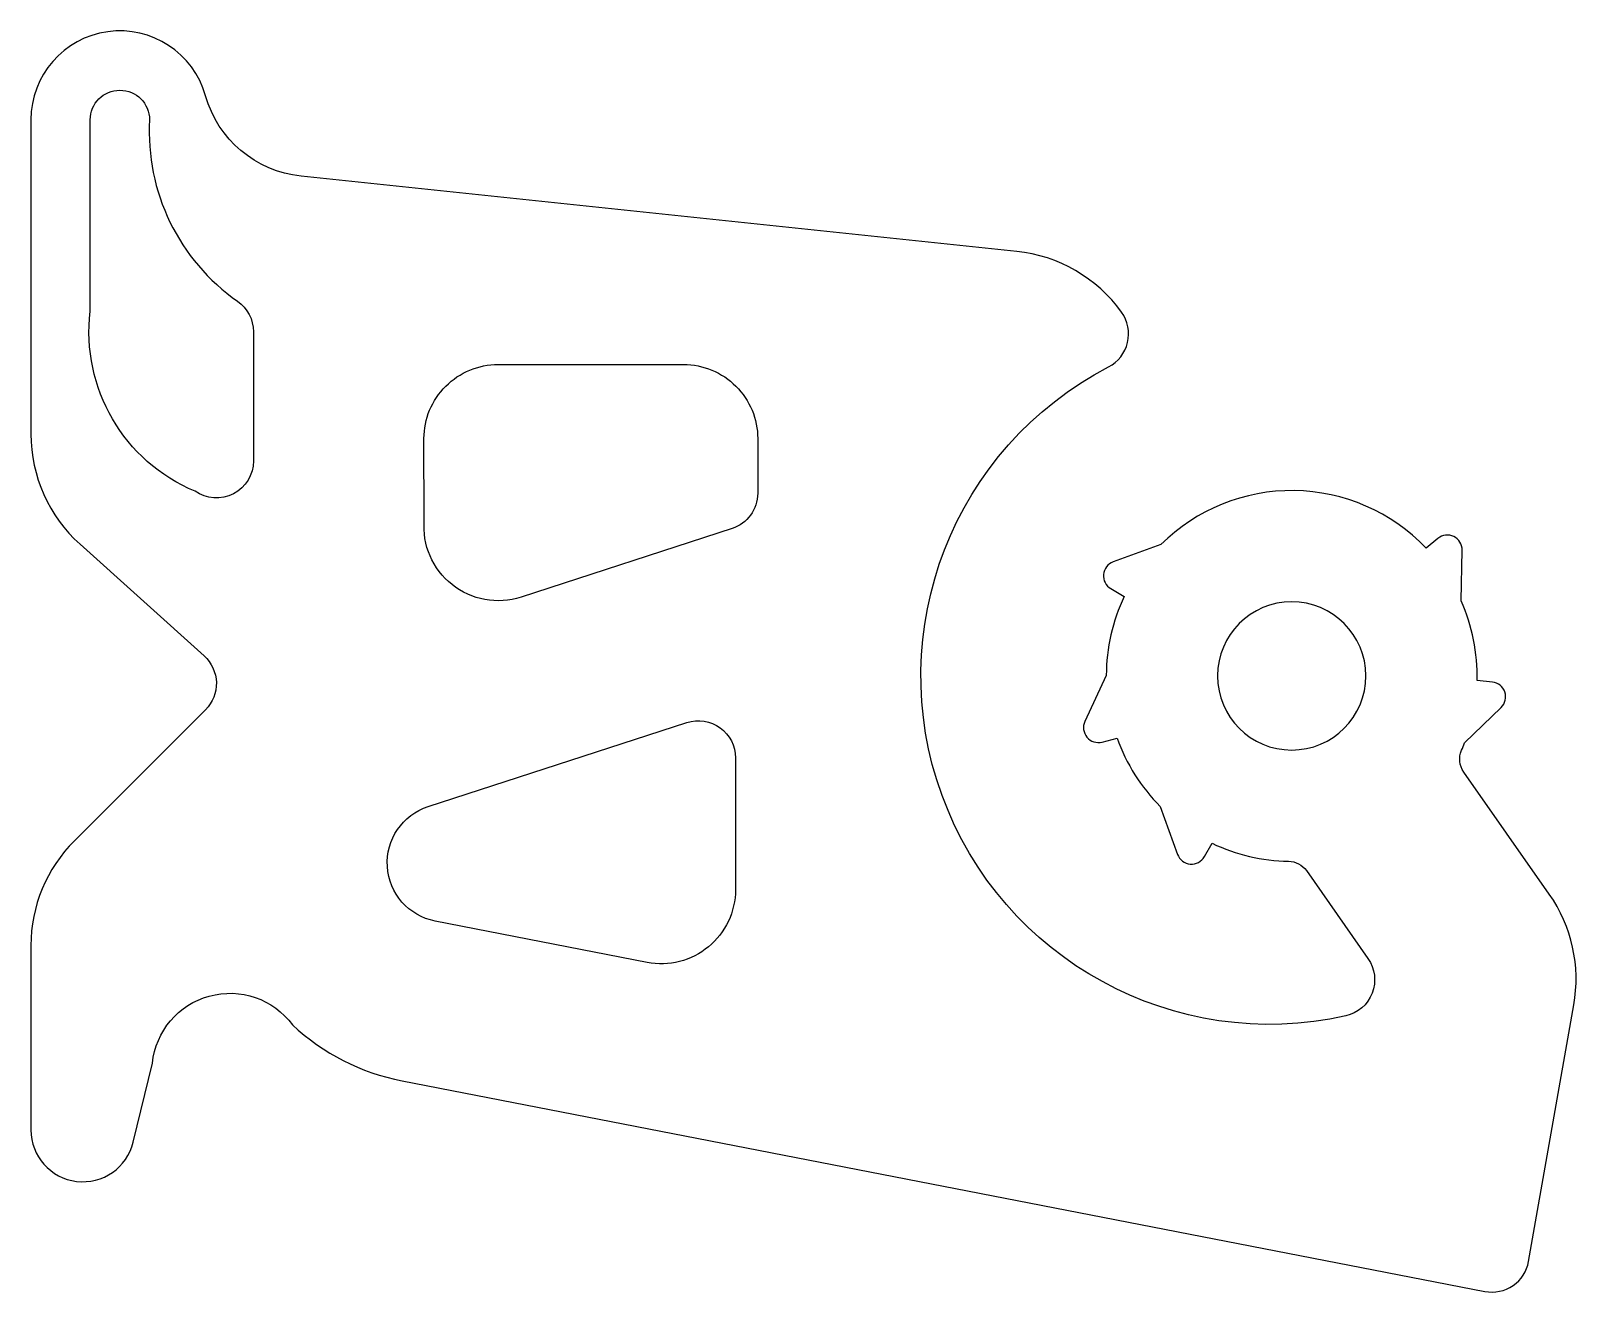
# Model space of a CAD drawing. Header units: millimetres. Extents: x -17 to 3.8, y -8.3 to 8.7.
import ezdxf

# ---------------------------------------------------------------- set-up
doc = ezdxf.new("R2010")
doc.units = ezdxf.units.MM

msp = doc.modelspace()

# ---------------------------------------------------------------- linework, layer by layer
for points in [[(2.606, -8.302, 0.419372), (3.194, -7.898), (3.804, -4.439, 0.198999), (3.473, -2.944), (2.319, -1.297, -0.261873), (2.29, -1.004, 0.011088), (2.332, -0.902), (2.824, -0.426, 0.63707), (2.706, -0.083), (2.499, -0.062, 0.110722), (2.286, 1.011), (2.298, 1.696, 0.63707), (1.972, 1.855), (1.811, 1.724, 0.420735), (-1.763, 1.772), (-2.407, 1.538, 0.63707), (-2.438, 1.177), (-2.258, 1.073, 0.110722), (-2.5, 0.006), (-2.789, -0.614, 0.63707), (-2.556, -0.892), (-2.355, -0.838, 0.110722), (-1.772, -1.763), (-1.538, -2.407, 0.63707), (-1.177, -2.438), (-1.073, -2.258, 0.10706), (-0.042, -2.5, -0.240138), (0.198, -2.627), (1.028, -3.811, -0.533877), (0.728, -4.586, -0.878102), (-2.469, 4.169, 0.457165), (-2.294, 4.905, 0.213655), (-3.708, 5.725), (-13.358, 6.74, -0.307071), (-14.645, 7.825, 0.87144), (-17, 7.5), (-17, 3.261, 0.212557), (-16.338, 1.775), (-14.665, 0.269, -0.429634), (-14.646, -0.456), (-16.414, -2.224, 0.198912), (-17, -3.638), (-17, -6.123, 0.887287), (-15.62, -6.289), (-15.361, -5.223, -0.684958), (-13.474, -4.706, 0.141228), (-11.995, -5.462), (2.606, -8.302)], [(-14, 2.9, -0.606815), (-14.787, 2.49, -0.335257), (-16.2, 4.918), (-16.2, 7.5, -1), (-15.4, 7.5, 0.26005), (-14.213, 5.053, -0.244806), (-14, 4.643), (-14, 2.9)], [(-10.391, 1.063, -0.536867), (-11.696, 2.1), (-11.7, 3.2, -0.414214), (-10.7, 4.2), (-8.2, 4.2, -0.414214), (-7.2, 3.2), (-7.2, 2.463, -0.32492), (-7.545, 1.988), (-10.391, 1.063)], [(1, 0, 1), (-1, 0, 1), (1, 0)], [(-7.5, -2.882, -0.47167), (-8.691, -3.864), (-11.548, -3.308, -0.774232), (-11.643, -1.762), (-8.155, -0.629, -0.509525), (-7.5, -1.104), (-7.5, -2.882)]]:
    msp.add_lwpolyline(points, format="xyb", close=True)

doc.saveas('drawing.dxf')
